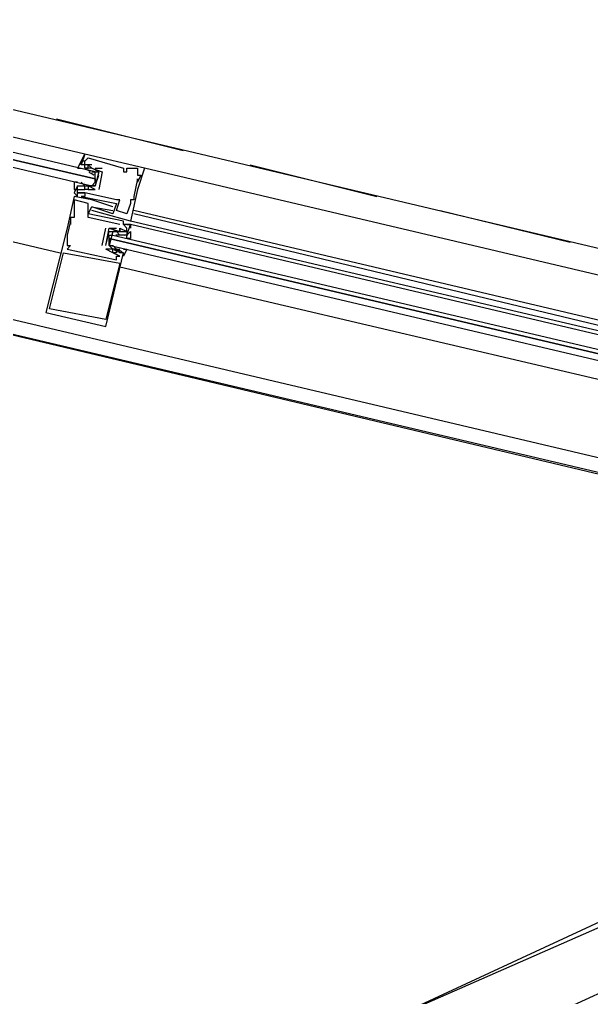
# Model space of a CAD drawing. Header units: feet. Extents: x -84 to 198, y -22 to 181.
# Drawn here: x 98.58 to 100.747, y 23.182 to 26.888 of the extents above; entities that cross this region are included whole.
import ezdxf

# ---------------------------------------------------------------- set-up
doc = ezdxf.new("R2010")
doc.units = ezdxf.units.FT
doc.layers.add('A-LINEA', color=7, linetype='CONTINUOUS')

msp = doc.modelspace()

# ---------------------------------------------------------------- linework, layer by layer
at = {"layer": 'A-LINEA'}
for p, q in [((67.6863, 8.1531), (121.5282, 33.0731)), ((67.2638, 7.8013), (121.7722, 32.846)), ((64.6373, 7.5663), (121.8893, 32.7279)), ((95.3333, 27.3111), (102.5867, 25.5911)), ((94.8133, 26.5778), (102.7333, 24.7111)), ((95.16, 26.5511), (102.4, 24.8444)), ((98.72, 26.5111), (99.2, 26.3911)), ((98.72, 26.5111), (99.2, 26.3911)), ((98.8267, 26.3778), (98.8267, 26.3778)), ((98.8267, 26.3511), (98.8267, 26.3511)), ((98.84, 26.3644), (98.84, 26.3644)), ((98.8133, 26.3378), (98.8133, 26.3378)), ((98.8267, 26.3378), (98.8267, 26.3378)), ((98.8267, 26.3244), (98.8267, 26.3244)), ((98.8267, 26.3244), (98.84, 26.3244)), ((98.8308, 26.3214), (98.847, 26.313)), ((98.8378, 26.3196), (98.848, 26.3134)), ((98.84, 26.3378), (98.84, 26.3378)), ((98.84, 26.3244), (98.84, 26.3244)), ((98.84, 26.3111), (98.84, 26.3111)), ((98.8533, 26.3378), (98.8533, 26.3378)), ((98.8533, 26.3244), (98.8533, 26.3244)), ((98.8533, 26.3244), (98.8533, 26.3244)), ((98.8533, 26.3111), (98.8533, 26.3111)), ((98.8667, 26.3244), (98.8933, 26.3244)), ((98.8667, 26.3244), (98.8667, 26.3244)), ((98.8933, 26.3244), (98.8933, 26.3244)), ((98.8933, 26.3111), (98.8933, 26.3111)), ((98.8933, 26.3111), (98.8933, 26.3111)), ((98.9733, 26.3244), (98.9733, 26.3244)), ((98.9733, 26.3111), (98.9733, 26.3111)), ((98.9867, 26.3244), (98.9867, 26.3244)), ((98.9867, 26.3111), (98.9867, 26.3111)), ((99.0267, 26.3244), (99.0267, 26.3244)), ((99.0267, 26.3111), (99.0267, 26.3111)), ((102.16, 25.5911), (99.0533, 26.3244)), ((99.0533, 26.3244), (99.0533, 26.3244)), ((99.4533, 26.3378), (99.9333, 26.2178)), ((99.4533, 26.3378), (99.9333, 26.2178)), ((98.8428, 26.3091), (98.8608, 26.2995)), ((98.8511, 26.3063), (98.8613, 26.3)), ((98.8667, 26.2844), (98.8667, 26.2711)), ((99.0267, 26.2978), (99.0267, 26.2978)), ((99.0267, 26.2844), (99.0267, 26.2844)), ((99.04, 26.2978), (99.04, 26.2978)), ((98.8, 26.2578), (98.8, 26.2578)), ((98.8, 26.2444), (98.8, 26.2444)), ((98.8284, 26.257), (98.8101, 26.2567)), ((98.8133, 26.2711), (98.8133, 26.2711)), ((98.8267, 26.2578), (98.8133, 26.2711)), ((98.8364, 26.2576), (98.8246, 26.2566)), ((98.8267, 26.2711), (98.8267, 26.2711)), ((98.8267, 26.2578), (98.8267, 26.2578)), ((98.8267, 26.2444), (98.8267, 26.2444)), ((98.8267, 26.2444), (98.8267, 26.2444)), ((98.8556, 26.2569), (98.8352, 26.2563)), ((98.8498, 26.2576), (98.8379, 26.2566)), ((98.84, 26.2578), (98.84, 26.2578)), ((98.84, 26.2444), (98.84, 26.2444)), ((98.84, 26.2444), (98.84, 26.2444)), ((98.8533, 26.2578), (98.8533, 26.2578)), ((98.8667, 26.2444), (98.8667, 26.2444)), ((98.8667, 26.2444), (98.8667, 26.2444)), ((98.88, 26.2444), (98.88, 26.2444)), ((98.88, 26.2444), (98.88, 26.2444)), ((99.0267, 26.2711), (99.0267, 26.2711)), ((99.0267, 26.2444), (99.0267, 26.2444)), ((98.7867, 26.2311), (98.7867, 26.2311)), ((98.7867, 26.2178), (98.7867, 26.2178)), ((98.7867, 26.2044), (98.7867, 26.2044)), ((98.8, 26.2311), (98.8, 26.2311)), ((98.8, 26.2311), (98.8, 26.2311)), ((98.8, 26.2178), (98.8, 26.2178)), ((98.8133, 26.2178), (98.8133, 26.2178)), ((98.8267, 26.2311), (98.8267, 26.2311)), ((98.8267, 26.2311), (98.8267, 26.2311)), ((98.8267, 26.2178), (98.8267, 26.2178)), ((98.8533, 26.2044), (98.8533, 26.2044)), ((98.9467, 26.2044), (98.9467, 26.2044)), ((98.96, 26.2044), (98.96, 26.2044)), ((99, 26.2044), (99, 26.2044)), ((99.0133, 26.2178), (99.0133, 26.2178)), ((99.0133, 26.2044), (99.0133, 26.2044)), ((98.84, 26.1911), (98.84, 26.1911)), ((98.8533, 26.1778), (98.8533, 26.1778)), ((98.8533, 26.1778), (98.8533, 26.1778)), ((98.8533, 26.1644), (98.8533, 26.1644)), ((98.9333, 26.1778), (98.9333, 26.1778)), ((98.9333, 26.1644), (98.9333, 26.1644)), ((98.9467, 26.1911), (98.9467, 26.1911)), ((98.9467, 26.1644), (98.9467, 26.1644)), ((99, 26.1911), (99, 26.1911)), ((102.12, 25.4311), (99.0133, 26.1644)), ((100.1733, 26.1644), (100.6667, 26.0444)), ((100.1733, 26.1644), (100.6667, 26.0444)), ((98.7733, 26.1378), (98.7733, 26.1378)), ((98.7733, 26.1244), (98.7733, 26.1244)), ((98.7733, 26.1244), (98.7733, 26.1244)), ((98.7867, 26.1511), (98.7867, 26.1511)), ((98.7867, 26.1378), (98.7867, 26.1378)), ((98.84, 26.1511), (98.84, 26.1511)), ((98.84, 26.1378), (98.84, 26.1378)), ((98.9333, 26.1511), (98.9333, 26.1511)), ((98.9733, 26.1244), (98.9733, 26.1244)), ((98.9867, 26.1511), (98.9867, 26.1511)), ((102.12, 25.3911), (99, 26.1244)), ((99, 26.1244), (99, 26.1244)), ((102.12, 25.4044), (99.0133, 26.1511)), ((98.76, 26.0978), (98.76, 26.0978)), ((98.7733, 26.1111), (98.7733, 26.1111)), ((98.8933, 26.0311), (98.9067, 26.0978)), ((98.9067, 26.0978), (98.9067, 26.0978)), ((98.92, 26.0978), (98.92, 26.0978)), ((98.92, 26.0978), (98.92, 26.0978)), ((98.9467, 26.0978), (98.9467, 26.0978)), ((98.96, 26.1111), (98.96, 26.1111)), ((98.96, 26.0978), (98.96, 26.0978)), ((98.96, 26.0978), (98.96, 26.0978)), ((98.9733, 26.1111), (98.9733, 26.1111)), ((98.9733, 26.1111), (98.9733, 26.1111)), ((98.9867, 26.1111), (98.9867, 26.1111)), ((98.9867, 26.1111), (98.9867, 26.1111)), ((98.9867, 26.0978), (98.9867, 26.0978)), ((102.1067, 25.3778), (99, 26.1111)), ((99, 26.1111), (99, 26.1111)), ((99, 26.1111), (99, 26.1111)), ((99, 26.1111), (99, 26.1111)), ((99, 26.1111), (99, 26.1111)), ((99, 26.1111), (99, 26.1111)), ((98.76, 26.0711), (98.76, 26.0711)), ((98.76, 26.0578), (98.76, 26.0578)), ((98.9067, 26.0311), (98.92, 26.0844)), ((98.92, 26.0578), (98.92, 26.0444)), ((98.9333, 26.0844), (98.9333, 26.0844)), ((98.9445, 26.072), (98.9648, 26.0725)), ((98.9467, 26.0711), (98.9467, 26.0711)), ((98.9502, 26.0713), (98.9621, 26.0723)), ((98.96, 26.0844), (98.96, 26.0844)), ((98.96, 26.0844), (98.96, 26.0844)), ((98.96, 26.0711), (98.96, 26.0711)), ((98.9733, 26.0711), (98.96, 26.0711)), ((98.9716, 26.0719), (98.9899, 26.0722)), ((98.9733, 26.0844), (98.9733, 26.0844)), ((98.9733, 26.0711), (98.9733, 26.0711)), ((98.9769, 26.0713), (98.9888, 26.0723)), ((98.9867, 26.0844), (98.9867, 26.0844)), ((98.9867, 26.0711), (98.9867, 26.0711)), ((98.76, 26.0444), (98.76, 26.0444)), ((98.76, 26.0311), (98.76, 26.0311)), ((98.76, 26.0178), (98.76, 26.0178)), ((98.7733, 26.0311), (98.7733, 26.0311)), ((98.8933, 26.0311), (98.8933, 26.0311)), ((98.9067, 26.0311), (98.9067, 26.0311)), ((98.9067, 26.0311), (98.9067, 26.0311)), ((98.9333, 26.0178), (98.9067, 26.0178)), ((98.9067, 26.0178), (98.9067, 26.0178)), ((98.9067, 26.0178), (98.9067, 26.0178)), ((98.9333, 26.0311), (98.9333, 26.0311)), ((98.9333, 26.0178), (98.9333, 26.0178)), ((98.9333, 26.0178), (98.9333, 26.0178)), ((98.9489, 26.0093), (98.9387, 26.0155)), ((98.9572, 26.0064), (98.9391, 26.0161)), ((98.9467, 26.0311), (98.9467, 26.0311)), ((98.9467, 26.0178), (98.9467, 26.0178)), ((98.9467, 26.0178), (98.96, 26.0178)), ((98.9622, 26.0093), (98.952, 26.0155)), ((98.9692, 26.0075), (98.953, 26.0159)), ((98.96, 26.0178), (98.96, 26.0178)), ((98.7467, 26.0044), (98.7467, 26.0044)), ((98.9333, 26.0044), (98.9333, 26.0044)), ((98.9333, 26.0044), (98.9333, 26.0044)), ((98.9467, 26.0044), (98.9467, 26.0044)), ((98.9467, 25.9911), (98.9467, 25.9911)), ((98.9467, 25.9778), (98.9467, 25.9778)), ((98.96, 25.9911), (98.96, 25.9911)), ((98.9733, 26.0044), (98.9733, 26.0044)), ((98.96, 25.9644), (98.96, 25.9644)), ((98.96, 25.9511), (102.08, 25.2178)), ((98.6933, 25.7911), (98.6933, 25.7911)), ((98.68, 25.7778), (98.68, 25.7778)), ((98.9067, 25.7511), (98.9067, 25.7511)), ((98.9067, 25.7244), (98.9067, 25.7244))]:
    msp.add_line(p, q, dxfattribs=at)
for points in [[(67.2267, 7.6444), (67.2667, 7.8178), (67.76, 9.9244), (68.1067, 9.9378), (69.9867, 17.8978), (72.5733, 17.2844), (72.7333, 17.9244), (80.72, 16.0444), (83.12, 15.4711), (87.16, 14.5111), (90.12, 27.0044), (94.6533, 25.9244), (94.8133, 26.5778), (97.52, 25.9378), (103.5333, 24.5111), (107.3733, 40.7511), (107.64, 40.6978), (108.9733, 40.3778), (112.68, 39.4978), (119.16, 37.9644), (119.2267, 38.2978), (125.3067, 36.8578)], [(95.2267, 26.8311), (98.0533, 26.1644), (98.7333, 26.0044)], [(98.8267, 26.3511), (98.8133, 26.3511), (98.8267, 26.3778), (98.1467, 26.5378)], [(98.12, 26.4311), (98.8533, 26.2578), (98.8667, 26.2711), (98.8667, 26.2844), (98.12, 26.4578), (98.8667, 26.2844), (98.8667, 26.2978), (98.8667, 26.3111), (98.1333, 26.4844)], [(98.88, 26.3111), (98.8533, 26.3244), (98.84, 26.3244), (98.8267, 26.3244), (98.8267, 26.3378), (98.8133, 26.3378), (98.8133, 26.3511), (98.8, 26.3244), (98.8133, 26.3244)], [(99.0533, 26.3244), (98.8267, 26.3778), (98.8133, 26.3378)], [(98.8267, 26.3511), (98.8133, 26.3511), (98.8267, 26.3778)], [(98.8267, 26.3511), (98.8133, 26.3511), (98.8267, 26.3778)], [(98.8533, 26.3378), (98.8267, 26.3378), (98.8267, 26.3511), (98.84, 26.3644), (98.9733, 26.3244), (98.9733, 26.3111), (98.9867, 26.3111), (98.9867, 26.3244)], [(98.9867, 26.3244), (99.0267, 26.3244), (99.0267, 26.3111), (99.0267, 26.2978), (99.04, 26.2978), (99.0267, 26.2711), (99.0267, 26.2844), (99.0133, 26.2178), (99.0133, 26.2044), (99, 26.2044), (99, 26.1911), (98.9867, 26.1511), (98.9467, 26.1644), (98.96, 26.2044), (98.9467, 26.2044), (98.8267, 26.2311), (98.8267, 26.2311), (98.8, 26.2311), (98.8, 26.2444), (98.8267, 26.2444)], [(98.84, 26.3244), (98.84, 26.3378), (98.8533, 26.3244), (98.8933, 26.3111), (98.88, 26.2444)], [(98.8533, 26.3111), (98.8667, 26.3111), (98.88, 26.3111), (98.8667, 26.2578), (98.8533, 26.2578), (98.84, 26.2578)], [(99.0533, 26.3244), (99.0267, 26.2444), (99, 26.1244), (98.8533, 26.1644), (98.8533, 26.1644)], [(98.8933, 26.3111), (98.8933, 26.3111), (98.88, 26.2444)], [(98.8, 26.2711), (98.7867, 26.2711), (98.7867, 26.2444), (98.8, 26.2444), (98.8, 26.2578), (98.8133, 26.2578), (98.8267, 26.2578), (98.84, 26.2578), (98.8667, 26.2578), (98.88, 26.2978)], [(98.8, 26.2578), (98.7867, 26.2311), (98.8, 26.2178), (98.8, 26.2311), (98.8267, 26.2311), (98.8267, 26.2178), (98.8133, 26.2178), (98.9467, 26.1911), (98.9333, 26.1511), (98.8533, 26.1778)], [(98.8667, 26.2444), (98.84, 26.2578), (98.84, 26.2444), (98.8267, 26.2444), (98.8267, 26.2578)], [(98.84, 26.2444), (98.84, 26.2444), (98.8667, 26.2444), (98.8667, 26.2444)], [(98.9333, 26.1778), (98.8533, 26.2044), (98.7867, 26.2178), (98.76, 26.0978), (98.68, 25.7778), (98.9067, 25.7244), (98.9733, 26.0044)], [(98.96, 26.1111), (98.84, 26.1378), (98.84, 26.1911), (98.7867, 26.2044), (98.7867, 26.1511), (98.7867, 26.1378), (98.7733, 26.1378), (98.7733, 26.1244), (98.7733, 26.1111), (98.7733, 26.1244), (98.76, 26.0711), (98.76, 26.0578), (98.76, 26.0444), (98.76, 26.0311), (98.7733, 26.0311), (98.76, 26.0178), (98.9467, 25.9778), (98.9467, 25.9911), (98.96, 25.9911), (98.9333, 26.0044), (98.9333, 26.0044), (98.9067, 26.0178)], [(98.9867, 26.0711), (99, 26.1111), (98.9867, 26.1111), (99, 26.1111), (98.9867, 26.1111), (98.9733, 26.1111), (98.9733, 26.1244), (98.84, 26.1511), (98.8533, 26.1778), (98.9333, 26.1644)], [(98.9067, 26.0311), (98.92, 26.0978), (98.96, 26.0844), (98.96, 26.0978), (98.96, 26.0844), (98.9733, 26.0844)], [(98.92, 26.0978), (98.92, 26.0978), (98.9467, 26.0978)], [(98.96, 26.0978), (98.96, 26.0978), (98.9867, 26.0844), (98.9867, 26.0978), (98.9733, 26.1111), (98.9733, 26.1111)], [(99, 26.1111), (99, 26.0978), (99, 26.0978)], [(99, 26.1111), (99, 26.0978), (99, 26.0978)], [(99, 26.1111), (99, 26.0978), (99, 26.0978)], [(98.92, 26.0844), (98.9467, 26.0844), (98.96, 26.0844), (98.9733, 26.0844), (98.9867, 26.0844), (98.9867, 26.0711), (99, 26.0844), (99, 26.0578), (98.9867, 26.0578), (98.9867, 26.0711)], [(98.96, 26.0711), (98.9467, 26.0844), (98.9333, 26.0844), (98.92, 26.0311), (98.9333, 26.0311), (98.9467, 26.0178)], [(102.0933, 25.2844), (98.92, 26.0311), (98.92, 26.0444), (98.92, 26.0578), (102.0933, 25.3111), (98.92, 26.0578), (98.92, 26.0711), (98.9333, 26.0711), (102.1067, 25.3244)], [(98.9733, 26.0178), (98.9867, 26.0178), (98.9733, 25.9911), (98.9733, 26.0044), (98.96, 26.0044), (98.9467, 26.0178), (98.9333, 26.0178), (98.92, 26.0311)], [(98.9467, 26.0178), (98.9467, 26.0044), (98.9333, 26.0044), (98.9333, 26.0178)], [(98.9067, 25.7511), (98.6933, 25.7911), (98.7467, 26.0044), (98.96, 25.9644), (98.9067, 25.7511)]]:
    msp.add_lwpolyline(points, dxfattribs=at)

doc.saveas('drawing.dxf')
